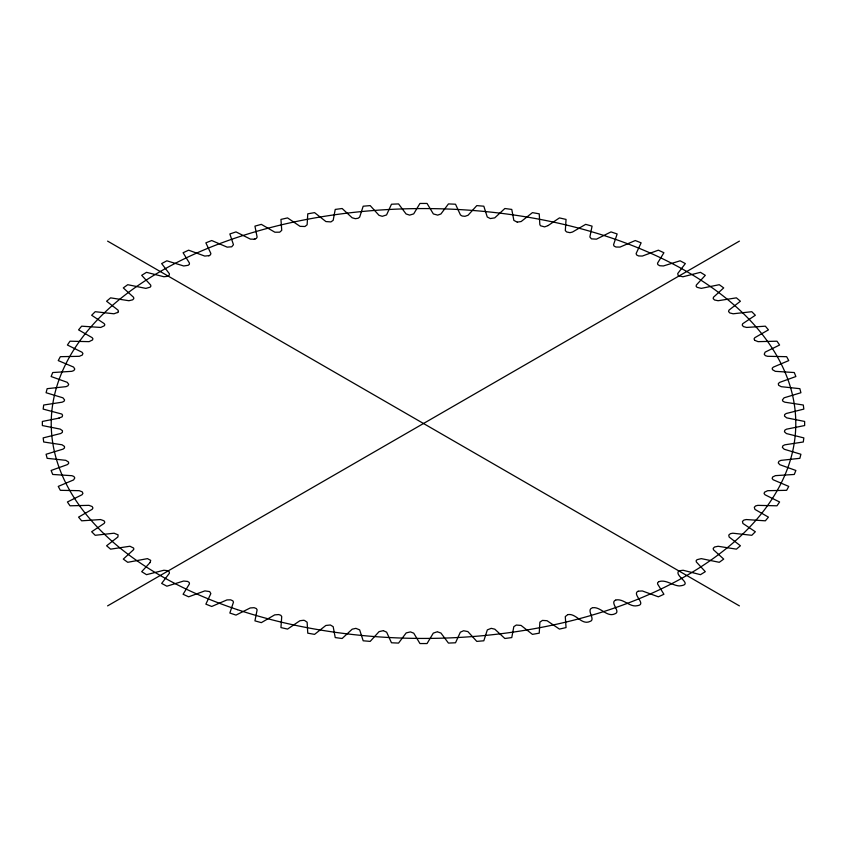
<?xml version="1.0" encoding="UTF-8"?>
<svg xmlns="http://www.w3.org/2000/svg" width="847" height="847" viewBox="0 0 847 847"><rect width="100%" height="100%" fill="white"/><g stroke="black" fill="none" stroke-linecap="round" stroke-linejoin="round"><path stroke-width="1.27" d="M58.761 418.153L62.191 416.819L62.562 415.168L61.82 414.045L43.165 409.101L43.695 405.014L62.159 402.187L64.001 401.309L64.605 399.953L62.911 397.815L46.087 392.733L47.146 388.678L66.034 386.645L67.951 385.798L68.713 384.337L67.241 382.325L51.127 376.534L52.715 372.542L71.804 371.325L73.827 370.562L74.801 369.07L73.573 367.069L58.252 360.6L60.349 356.682L79.311 356.312L82.286 355.062L82.932 353.506L82.011 352.236L67.411 345.015L70.005 341.203L89.094 341.648L92.577 339.922L92.905 338.673L92.048 337.593L78.57 329.875L81.651 326.18L100.74 327.45L104.477 325.693L104.784 324.517L104.022 323.48L91.656 315.253L95.203 311.707L113.953 313.782L117.839 312.374M303.755 620.248L299.891 620.745L287.557 629.088L280.95 627.585L281.723 616.574L280.802 615.293L278.737 614.562L274.703 614.869L261.331 622.64L254.936 620.862L257.128 609.851L256.302 608.538L254.1 607.691L250.257 607.945L236.006 615.091L229.855 613.037L233.476 602.143L232.819 600.809L230.628 599.835L226.964 599.92L211.729 606.463L205.863 604.155L210.85 593.578L209.654 591.577L204.889 590.888L188.637 596.817L183.09 594.266L189.453 583.869L189.23 582.482L187.621 581.434L183.608 581.042L166.859 586.198L161.661 583.414L169.389 573.25L169.262 571.873L167.59 570.677L163.895 570.253L146.52 574.668L141.693 571.672L149.824 562.821M150.141 562.535L150.692 560.354L147.473 558.628L127.728 562.302L123.302 559.094L132.566 550.614M117.595 312.607L118.485 311.378L117.987 310.087L106.595 301.236L110.586 297.848L128.903 300.727L132.661 299.827L133.826 298.599L133.561 297.286L123.302 287.906L127.728 284.698L145.853 288.393L150.163 287.165L150.914 286.117L150.586 284.941L141.693 275.328L144.901 273.327L146.52 272.332L163.895 276.747L167.59 276.323L169.262 275.127L169.389 273.75L161.661 263.586L166.859 260.802L183.725 265.979L188.15 265.302L189.357 264.328L189.432 263.068L183.09 252.734L188.637 250.183L204.783 256.08L209.294 255.593M548.136 225.524L559.443 217.912L566.05 219.415L565.32 230.628L566.707 231.983L569.957 232.66L572.477 232.046L585.669 224.36L587.807 224.942L592.064 226.138L589.872 237.022L591.471 238.865L596.457 239.161L610.994 231.909L617.145 233.963L613.535 244.783L614.117 246.128L615.97 247.028L620.036 247.08L635.271 240.537L641.137 242.845L636.118 253.549L636.595 254.915L638.553 255.942L642.322 256.048L658.363 250.183L663.91 252.734L657.516 263.205L657.823 264.582L659.739 265.736L663.392 265.958L680.141 260.802L685.339 263.586L677.716 273.549L678.193 275.593L682.883 276.789L700.48 272.332L705.307 275.328L696.372 285.005L696.118 286.254L697.06 287.324L701.263 288.372L719.272 284.698L723.698 287.906L713.481 297.223L713.174 298.599L714.55 299.986L718.097 300.727L736.414 297.848L740.405 301.236L728.96 310.15L728.547 311.516L729.786 312.945L733.163 313.782L751.797 311.707L755.344 315.253L742.724 323.702L742.205 325.057L743.37 326.582L746.609 327.45L765.349 326.18L768.43 329.875L754.878 337.646L754.052 338.874L754.613 340.166M547.935 225.683L544.61 226.88L540.524 225.778L539.835 224.582L539.232 213.836L532.445 212.629L521.159 221.522L517.326 222.115M132.767 550.455L133.815 549.269L133.657 548.083L129.951 546.251L110.586 549.152L106.595 545.764L117.924 536.966L118.082 534.849L114.07 533.208L95.203 535.293L91.656 531.747L104.16 523.414L104.816 522.144L103.99 520.767L100.507 519.55L81.651 520.82L78.57 517.125L92.185 509.301L92.948 507.988L92.143 506.527L88.977 505.352L70.005 505.797L67.411 501.985L82.011 494.764L82.942 493.42L82.18 491.811L79.205 490.678L60.349 490.318L58.252 486.4L73.573 479.931L74.801 477.93L73.89 476.49L71.921 475.696L52.715 474.458L51.127 470.466L67.337 464.632L68.649 463.468L68.522 462.07L65.812 460.323L47.146 458.322L46.087 454.267L63.102 449.111L64.499 447.978L64.478 446.443L62.053 444.781L43.695 441.986L43.165 437.899L60.793 433.484L62.371 432.362L62.466 430.7L60.201 429.101L42.361 425.554L42.361 421.446L59.205 418.09M678.659 571.1C673.968 576.204 694.995 584.652 679.156 585.944C672.391 585.425 665.869 579.39 659.114 581.571M107.601 605.88L739.399 241.12M679.156 570.814L683.106 570.253L700.48 574.668L705.307 571.672L696.372 561.995L696.118 560.746L697.06 559.676L701.263 558.628L719.272 562.302L723.698 559.094L713.481 549.777L713.174 548.401L714.55 547.014L718.097 546.273L736.414 549.152L740.405 545.764L729.14 537.03L728.769 535.039L730.432 533.674L732.814 533.208L751.797 535.293L755.344 531.747L742.914 523.467L742.438 521.424L743.92 520.069L746.26 519.55L765.349 520.82L768.43 517.125L754.952 509.407L754.296 507.268L755.609 505.934L757.79 505.363L776.995 505.797L779.589 501.985L765.074 494.817L764.068 493.557L764.555 492.181L767.689 490.688L786.651 490.318L788.748 486.4L773.184 479.783L772.157 478.534L772.623 477.02L775.418 475.643L794.285 474.458L795.873 470.466L779.854 464.717L778.245 462.938L778.922 461.319L780.849 460.387L799.854 458.322L800.913 454.267L784.184 449.228L782.353 447.385L782.882 445.808L784.735 444.834L803.305 441.986L803.835 437.899L786.408 433.558L784.438 431.769L784.809 430.181L786.482 429.185L804.639 425.554L804.639 421.446L786.694 417.867L784.491 416.11L784.661 414.575L786.207 413.516L803.835 409.101L803.305 405.014L784.841 402.187L782.999 401.309L782.395 399.953L784.089 397.815L800.913 392.733L799.854 388.678L781.188 386.677L778.605 385.258L778.308 383.659L779.579 382.41L795.873 376.534L794.285 372.542L775.301 371.335L772.464 369.652L772.21 368.265L773.343 367.122L788.748 360.6L786.651 356.682L767.456 356.291L765.349 355.624L764.216 354.237L765.148 352.13L779.589 345.015L776.995 341.203L758.023 341.648L754.709 340.293M658.85 581.698L657.643 582.672L657.568 583.932L663.91 594.266L662.068 595.123L658.363 596.817L642.322 590.952L638.278 591.174M638.087 591.248C631.449 594.202 647.51 604.483 637.23 605.7C629.882 607.511 623.519 598.384 615.97 599.972M208.722 255.826L210.458 254.852L210.871 253.486L205.863 242.845L211.729 240.537L227.165 247.144L231.718 246.784L233.465 244.719L229.855 233.963L236.006 231.909L250.447 239.129L254.513 239.193L256.44 238.346L257.128 237.086L254.936 226.138L261.331 224.36L274.883 232.216L279.69 232.194L281.733 230.363L280.95 219.415L287.557 217.912L300.06 226.34L304.962 226.498L307.133 224.783L307.768 213.836L314.555 212.629L325.926 221.565L330.902 221.914L333.178 220.326L335.232 209.431L342.146 208.51L352.119 217.764L355.317 218.685L358.101 218.261L359.657 217.118L363.183 206.213L370.203 205.609L379.011 215.318L382.251 216.313L386.55 214.947L391.483 204.222L398.556 203.915L406.084 213.973L409.641 215.117L413.696 213.878L419.953 203.449L427.047 203.449L433.357 213.931L437.708 215.117L440.916 213.973L448.444 203.915L455.517 204.222L460.45 214.947L462.144 216.017L464.982 216.313L468.052 215.254L476.797 205.609L483.817 206.213L487.269 216.991L490.307 218.558L494.743 217.87L504.854 208.51L511.768 209.431L513.854 220.389L517.104 222.083M615.674 600.078C609.374 602.566 621.179 611.64 615.102 613.736C606.992 617.834 600.798 606.463 592.688 607.744M591.968 607.966C586.039 610.274 596.15 619.824 589.936 621.465C581.709 625.393 576.341 613.408 568.263 614.562M254.312 239.256L255.032 239.034M567.734 614.7L565.277 616.574L566.05 627.585L559.443 629.088L547.024 620.703L542.472 620.406L539.888 622.143L539.232 633.164L532.445 634.371L521.074 625.435L516.31 625.044L513.822 626.674L511.768 637.569L509.471 637.886L504.854 638.49L494.817 629.183L491.228 628.347L487.343 629.882L483.817 640.787L476.797 641.391L467.862 631.576L463.595 630.75L460.366 632.18L455.517 642.778L448.444 643.085L440.916 633.027L437.592 631.883M436.893 631.894L433.304 633.122L427.047 643.551L419.953 643.551L413.749 633.185L410.456 631.904L406.2 632.91L398.556 643.085L391.483 642.778L386.634 632.18L383.522 630.761M383.056 630.729L379.075 631.629L370.203 641.391L363.183 640.787L359.657 629.882L355.888 628.358L352.183 629.183L342.146 638.49L339.838 638.193L335.232 637.569L333.178 626.674L330.351 624.991L325.841 625.478L314.555 634.371L307.768 633.164L307.133 622.217L304.422 620.385M107.601 241.12L739.399 605.88M237.361 609.639A372.288 214.937 0 0 0 795.788 423.5A372.288 214.937 0 0 0 237.361 237.361A372.288 214.937 0 0 0 237.361 609.639"/></g></svg>
